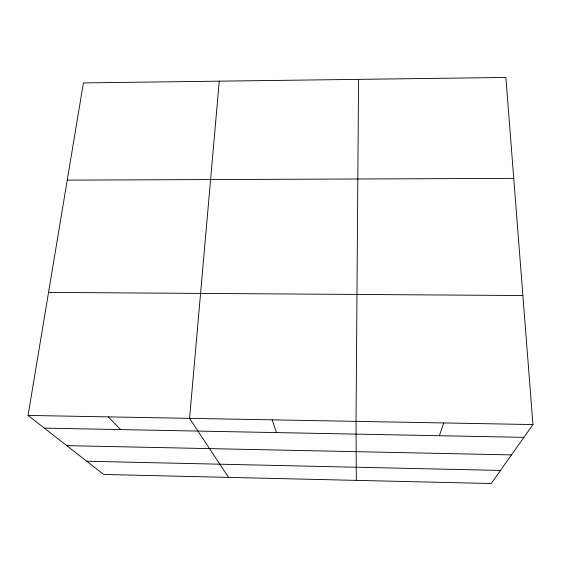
<?xml version="1.0" encoding="UTF-8"?>
<svg xmlns="http://www.w3.org/2000/svg" width="561" height="561" viewBox="0 0 561 561"><rect width="100%" height="100%" fill="white"/><g stroke="black" fill="none" stroke-linecap="round" stroke-linejoin="round"><path stroke-width="0.84" d="M358.57 79.36L356.025 421.36L356.34 480.377M219.26 81.163L189.562 418.352L228.537 477.383M28.05 415.428L83.421 82.916L505.875 77.46L532.95 424.565L491.191 483.54L103.659 474.459L28.05 415.428L532.95 424.565M439.361 435.722L443.786 422.952M67.236 180.123L513.75 178.384M48.534 292.407L522.887 295.528M44.305 428.12L523.897 437.349M66.738 445.637L511.471 454.901M86.724 461.24L500.468 470.441M108.203 416.879L120.587 429.586M272.162 419.845L276.454 432.587"/></g></svg>
